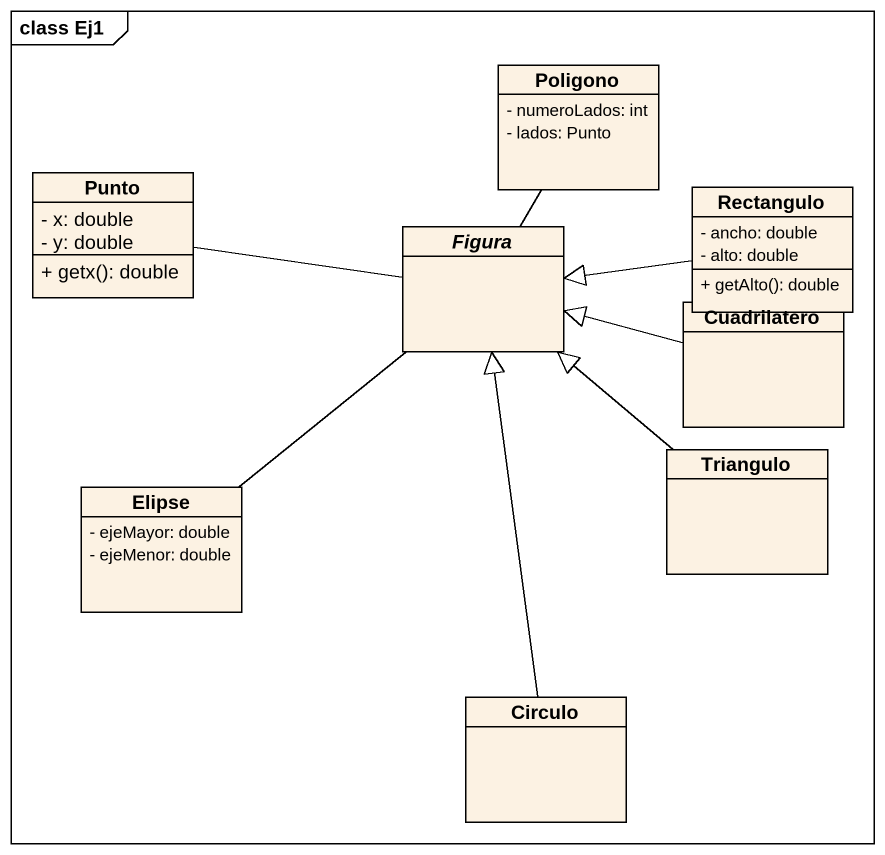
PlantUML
@startuml
mainframe class Ej1
hide circle
hide empty members
skinparam classAttributeIconSize 0
class Poligono {
  - numeroLados: int
  - lados: Punto
}
class Punto {
  - x: double
  - y: double
  + getx(): double
}
class Rectangulo {
  - ancho: double
  - alto: double
  + getAlto(): double
}
abstract class Figura
class Cuadrilatero
class Elipse {
  - ejeMayor: double
  - ejeMenor: double
}
class Triangulo
class Circulo
Poligono -- Figura
Punto -right- Figura
Rectangulo -left-|> Figura
Figura -- Elipse
Cuadrilatero -left-|> Figura
Triangulo -up-|> Figura
Circulo -up-|> Figura
@enduml
